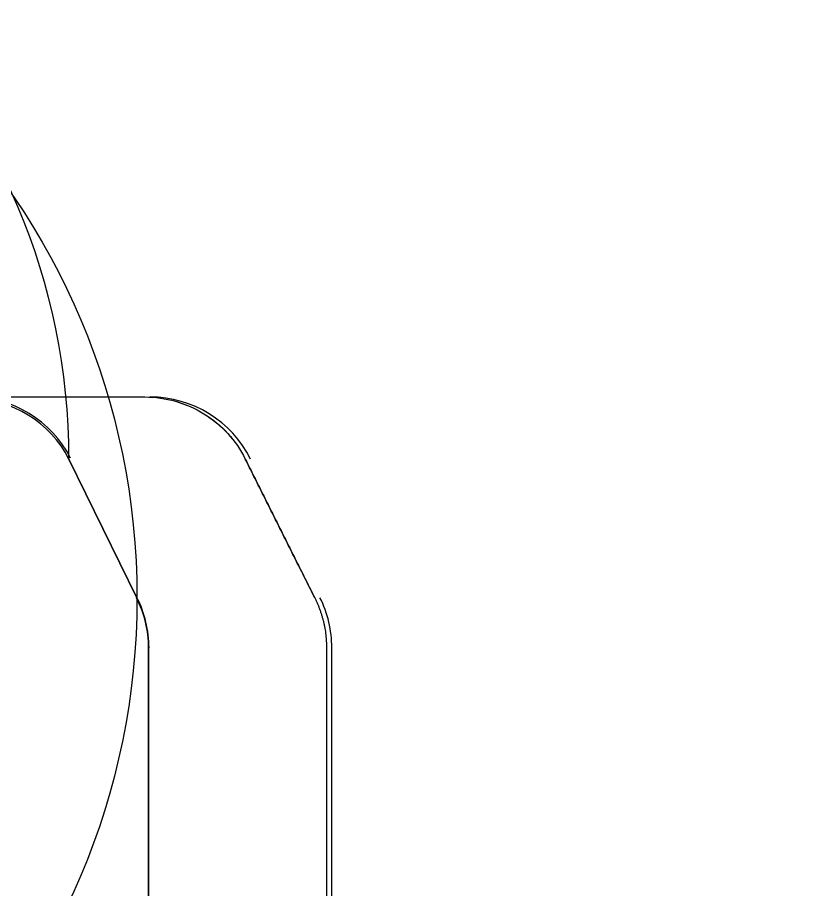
# Model space of a CAD drawing. Extents: x -93 to 93, y -188 to 102.
# Drawn here: x 86.05 to 93.1, y 17.11 to 24.88 of the extents above; entities that cross this region are included whole.
import ezdxf

# ---------------------------------------------------------------- set-up
doc = ezdxf.new("R2010")
doc.units = 0
doc.layers.add('Cut', color=7, linetype='CONTINUOUS')

msp = doc.modelspace()

# ---------------------------------------------------------------- linework, layer by layer
at = {"layer": 'Cut'}
for p, q in [((87.1819, 21.5, 11.7897), (87.1819, 21.5, -6.31035)), ((87.1819, 21.5, 11.7897), (87.1819, 21.5, -6.31035)), ((87.111, 19.7111, 25.2446), (86.5053, 20.9472, 25.1214)), ((87.111, 19.7111, 25.2446), (86.5053, 20.9472, 25.1214)), ((86.5053, 20.9472, -25.1214), (87.111, 19.7111, -25.2446)), ((86.5053, 20.9472, -25.1214), (87.111, 19.7111, -25.2446)), ((88.0763, 20.9472, 11.805), (88.0763, 20.9472, -6.29502)), ((88.0763, 20.9472, 11.805), (88.0763, 20.9472, -6.29502)), ((88.6944, 19.7111, -6.28448), (88.6944, 19.7111, 11.8155)), ((88.6944, 19.7111, -6.28448), (88.6944, 19.7111, 11.8155)), ((87.2144, 11.5, 25.2656), (87.2144, 19.2639, 25.2656)), ((87.2144, 11.5, 25.2656), (87.2144, 19.2639, 25.2656)), ((87.2144, 19.2639, -25.2656), (87.2144, 11.5, -25.2656)), ((87.2144, 19.2639, -25.2656), (87.2144, 11.5, -25.2656)), ((88.7999, 19.2639, 11.8173), (88.7999, 19.2639, -6.28268)), ((88.7999, 19.2639, 11.8173), (88.7999, 11.5, 11.8173)), ((88.7999, 19.2639, -6.28268), (88.7999, 11.5, -6.28268)), ((88.7999, 19.2639, 11.8173), (88.7999, 19.2639, -6.28268)), ((88.7999, 19.2639, 11.8173), (88.7999, 11.5, 11.8173)), ((88.7999, 19.2639, -6.28268), (88.7999, 11.5, -6.28268)), ((88.847, 11.5, -9.05), (88.847, 19.2639, -9.05)), ((88.847, 11.5, -9.05), (88.847, 19.2639, -9.05))]:
    msp.add_line(p, q, dxfattribs=at)
for centre, radius, start, end in [((7.5, 20.9472, -9.05), 80.6234, 0, 0), ((7.5, 20.9472, -9.05), 80.6234, 0, 0), ((7.5, 20.9472, -9.05), 80.5763, 0, 0), ((7.5, 20.9472, -9.05), 80.5763, 0, 0), ((7.5, 21.5, -9.05), 79.729, 0, 0), ((7.5, 21.5, -9.05), 79.729, 0, 0), ((7.5, 21.5, -9.05), 79.6819, 0, 0), ((7.5, 21.5, -9.05), 79.6819, 0, 0), ((7.5, 19.7111, -9.05), 81.2414, 0, 0), ((7.5, 19.7111, -9.05), 81.2414, 0, 0), ((7.5, 19.7111, -9.05), 81.1944, 0, 0), ((7.5, 19.7111, -9.05), 81.1944, 0, 0), ((7.5, 19.2639, -9.05), 81.347, 0, 0), ((7.5, 19.2639, -9.05), 81.347, 0, 0), ((7.5, 19.2639, -9.05), 81.2999, 0, 0), ((7.5, 19.2639, -9.05), 81.2999, 0, 0), ((7.5, 20.9472, 9.05), 79.0053, 0, 0), ((7.5, 20.9472, 9.05), 79.0053, 0, 0), ((7.5, 19.7111, 9.05), 79.611, 0, 0), ((7.5, 19.7111, 9.05), 79.611, 0, 0), ((7.5, 19.2639, 9.05), 79.7144, 0, 0), ((7.5, 19.2639, 9.05), 79.7144, 0, 0), ((7.5, 11.5, -9.05), 81.347, 0, 0), ((7.5, 11.5, -9.05), 81.347, 0, 0), ((7.5, 11.5, -9.05), 81.2999, 0, 0), ((7.5, 11.5, -9.05), 81.2999, 0, 0), ((7.5, 11.5, 9.05), 79.7144, 0, 0), ((7.5, 11.5, 9.05), 79.7144, 0, 0), ((80.7469, 20.9472, -23.95), 5.75846, 0, 90), ((80.7469, 20.9472, -23.95), 5.75846, 0, 90), ((80.7469, 19.7111, -23.95), 6.36409, 0, -3.8382e-13), ((80.7469, 19.7111, -23.95), 6.36409, 0, -3.8382e-13), ((80.7469, 19.2639, -23.95), 6.46754, -4.09154e-13, 0), ((80.7469, 19.2639, -23.95), 6.46754, -4.09154e-13, 0), ((87.3507, 17, -18.3188), 5.75245, 180, 180), ((87.3507, 17, -18.3188), 5.75245, 180, 180), ((87.3507, 17, 18.3226), 5.43117, 180, 180), ((87.3507, 17, 18.3226), 5.43117, 180, 180), ((85.6289, 20.5, -24.9431), 1, 27.0325, 90), ((85.6289, 20.5, -24.9431), 1, 27.0325, 90), ((85.6289, 20.5, 24.9431), 0.983977, 27.0325, 90), ((85.6289, 20.5, 24.9431), 0.983977, 27.0325, 90), ((87.229, 20.5, -9.05), 1, 26.5651, 90), ((87.229, 20.5, -9.05), 1, 26.5651, 90), ((86.2345, 19.2639, 25.0663), 0.979931, 0, 27.0325), ((86.2345, 19.2639, 25.0663), 0.979931, 0, 27.0325), ((86.2345, 19.2639, -25.0663), 0.983977, 0, 27.0325), ((86.2345, 19.2639, -25.0663), 0.983977, 0, 27.0325), ((87.847, 19.2639, -9.05), 1, 0, 26.5651), ((87.847, 19.2639, -9.05), 1, 0, 26.5651), ((80.7469, 11.5, -23.95), 6.46754, -3.93417e-13, 0), ((80.7469, 11.5, -23.95), 6.46754, -3.93417e-13, 0)]:
    msp.add_arc(centre, radius, start, end, dxfattribs=at)
for points, degree in [([(85.6289, 21.5, 24.9431), (86.9536, 21.5, 18.4311), (87.1819, 21.5, 11.7897)], 2), ([(85.6289, 21.5, 24.9431), (86.9536, 21.5, 18.4311), (87.1819, 21.5, 11.7897)], 2), ([(88.6944, 19.7111, 11.8155), (88.0763, 20.9472, 11.805)], 1), ([(88.6944, 19.7111, 11.8155), (88.0763, 20.9472, 11.805)], 1), ([(88.0763, 20.9472, -6.29502), (88.6944, 19.7111, -6.28448)], 1), ([(88.0763, 20.9472, -6.29502), (88.6944, 19.7111, -6.28448)], 1), ([(88.6944, 19.7111, 11.8155), (88.7994, 19.4999, 11.8173), (88.7999, 19.2639, 11.8173)], 2), ([(88.6944, 19.7111, 11.8155), (88.7994, 19.4999, 11.8173), (88.7999, 19.2639, 11.8173)], 2), ([(88.6944, 19.7111, -6.28448), (88.7994, 19.4999, -6.28269), (88.7999, 19.2639, -6.28268)], 2), ([(88.6944, 19.7111, -6.28448), (88.7994, 19.4999, -6.28269), (88.7999, 19.2639, -6.28268)], 2)]:
    msp.add_open_spline(points, degree=degree, dxfattribs=at)
for points, knots in [([(87.1819, 21.5, 11.7897), (87.368, 21.5, 11.7929), (87.5519, 21.447, 11.796), (87.7082, 21.3503, 11.7987), (87.8651, 21.2532, 11.8014), (87.9941, 21.1126, 11.8036), (88.0763, 20.9472, 11.805)], [-0.0000341235, -0.0000341235, -0.0000341235, -0.0000341235, 0.000524118, 0.000524118, 0.000524118, 0.00108236, 0.00108236, 0.00108236, 0.00108236]), ([(87.1819, 21.5, 11.7897), (87.368, 21.5, 11.7929), (87.5519, 21.447, 11.796), (87.7082, 21.3503, 11.7987), (87.8651, 21.2532, 11.8014), (87.9941, 21.1126, 11.8036), (88.0763, 20.9472, 11.805)], [-0.0000341235, -0.0000341235, -0.0000341235, -0.0000341235, 0.000524118, 0.000524118, 0.000524118, 0.00108236, 0.00108236, 0.00108236, 0.00108236]), ([(87.1819, 21.5, -6.31035), (87.3653, 21.5, -6.30719), (87.5509, 21.4474, -6.30401), (87.7073, 21.3509, -6.30133), (87.8636, 21.2544, -6.29865), (87.9935, 21.1129, -6.29643), (88.0763, 20.9472, -6.29502)], [-0.0000341235, -0.0000341235, -0.0000341235, -0.0000341235, 0.000516059, 0.000516059, 0.000516059, 0.00106624, 0.00106624, 0.00106624, 0.00106624]), ([(87.1819, 21.5, -6.31035), (87.3653, 21.5, -6.30719), (87.5509, 21.4474, -6.30401), (87.7073, 21.3509, -6.30133), (87.8636, 21.2544, -6.29865), (87.9935, 21.1129, -6.29643), (88.0763, 20.9472, -6.29502)], [-0.0000341235, -0.0000341235, -0.0000341235, -0.0000341235, 0.000516059, 0.000516059, 0.000516059, 0.00106624, 0.00106624, 0.00106624, 0.00106624])]:
    msp.add_open_spline(points, degree=3, knots=knots, dxfattribs=at)

doc.saveas('drawing.dxf')
